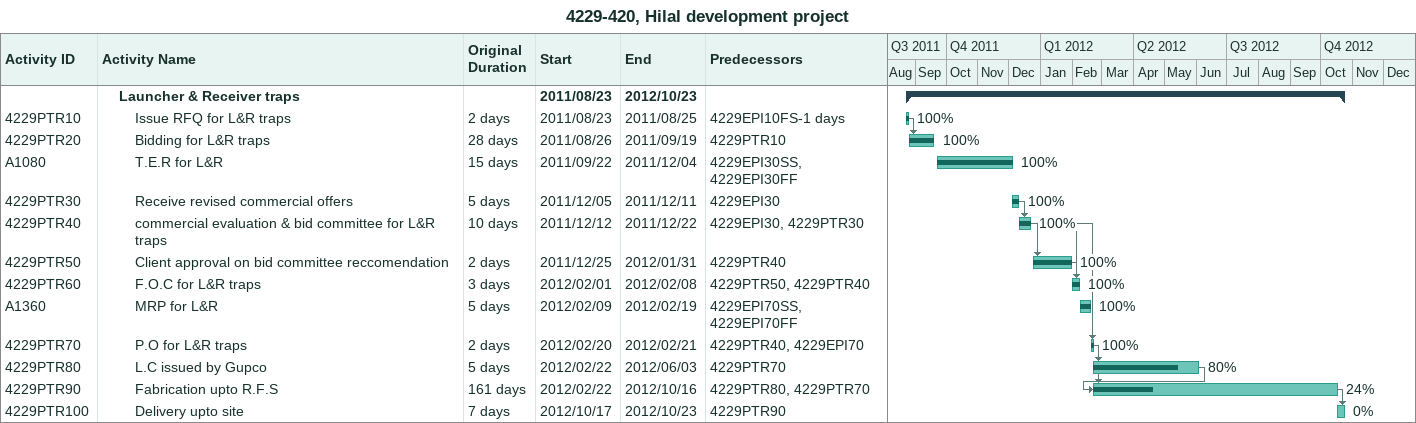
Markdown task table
4229-420, Hilal development project

| ID | Level | Task | Original duration | Start | Finish | Predecessors | % complete |
|---|---|---|---|---|---|---|---|
|  | 2 | **Launcher & Receiver traps** |  | 2011-08-23 | 2012-10-23 |  |  |
| 4229PTR10 | 3 | Issue RFQ for L&R traps | 2d | 2011-08-23 | 2011-08-25 | 4229EPI10FS-1d | 100 |
| 4229PTR20 | 3 | Bidding for L&R traps | 28d | 2011-08-26 | 2011-09-19 | 4229PTR10 | 100 |
| A1080 | 3 | T.E.R for L&R | 15d | 2011-09-22 | 2011-12-04 | 4229EPI30SS, 4229EPI30FF | 100 |
| 4229PTR30 | 3 | Receive revised commercial offers | 5d | 2011-12-05 | 2011-12-11 | 4229EPI30 | 100 |
| 4229PTR40 | 3 | commercial evaluation & bid committee for L&R traps | 10d | 2011-12-12 | 2011-12-22 | 4229EPI30, 4229PTR30 | 100 |
| 4229PTR50 | 3 | Client approval on bid committee reccomendation | 2d | 2011-12-25 | 2012-01-31 | 4229PTR40 | 100 |
| 4229PTR60 | 3 | F.O.C for L&R traps | 3d | 2012-02-01 | 2012-02-08 | 4229PTR50, 4229PTR40 | 100 |
| A1360 | 3 | MRP for L&R | 5d | 2012-02-09 | 2012-02-19 | 4229EPI70SS, 4229EPI70FF | 100 |
| 4229PTR70 | 3 | P.O for L&R traps | 2d | 2012-02-20 | 2012-02-21 | 4229PTR40, 4229EPI70 | 100 |
| 4229PTR80 | 3 | L.C issued by Gupco | 5d | 2012-02-22 | 2012-06-03 | 4229PTR70 | 80 |
| 4229PTR90 | 3 | Fabrication upto R.F.S | 161d | 2012-02-22 | 2012-10-16 | 4229PTR80, 4229PTR70 | 24 |
| 4229PTR100 | 3 | Delivery upto site | 7d | 2012-10-17 | 2012-10-23 | 4229PTR90 | 0 |
